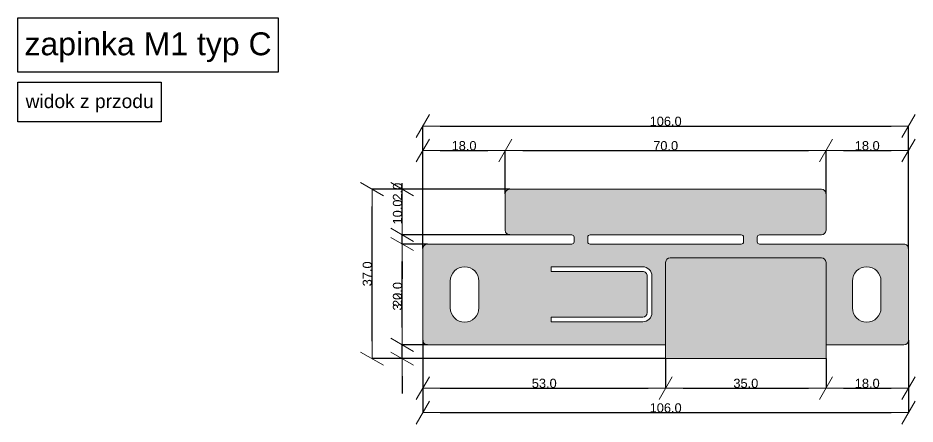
# Model space of a CAD drawing. Header units: millimetres. Extents: x -7826 to 55813, y 465 to 25965.
# Drawn here: x 51434 to 53392, y 21971 to 22857 of the extents above; entities that cross this region are included whole.
import ezdxf

# ---------------------------------------------------------------- set-up
doc = ezdxf.new("R2010")
doc.units = ezdxf.units.MM
for name, color, linetype, lineweight in [('2D Drafting - General102', 254, 'Continuous', 13), ('2D Drafting - General2', 251, 'Continuous', 15), ('Annotation - Text5', 161, 'Continuous', 25)]:
    doc.layers.add(name, color=color, linetype=linetype, lineweight=lineweight)
doc.layers.add('Dimensioning - General', color=7, linetype='Continuous')
doc.styles.add('GENERATED_STYLE_1', font='arial.ttf')
doc.dimstyles.new('GENERATED_STYLE__3', dxfattribs={"dimtxt": 20.00000029802322, "dimasz": 38.00000000000001, "dimexe": 0.18, "dimexo": 0, "dimgap": 0.09, "dimtad": 1, "dimtih": 1, "dimtoh": 1, "dimdec": 1, "dimlfac": 0.1, "dimzin": 0, "dimdsep": 46, "dimtxsty": 'GENERATED_STYLE_1', "dimblk": 'ARROWHEAD_2', "dimblk1": 'ARROWHEAD_2', "dimblk2": 'ARROWHEAD_2', "dimcen": 0.09, "dimclrd": 161, "dimclre": 161, "dimclrt": 161, "dimadec": 0, "dimazin": 0, "dimtfac": 1, "dimtdec": 4, "dimtmove": 0, "dimatfit": 3, "dimfxl": 0, "dimtolj": 1, "dimtzin": 0, "dimarcsym": 0})
doc.dimstyles.new('GENERATED_STYLE__4', dxfattribs={"dimtxt": 20.00000029802322, "dimasz": 38.00000000000001, "dimexe": 0.18, "dimexo": 0, "dimgap": 0.09, "dimtad": 1, "dimdec": 1, "dimlfac": 0.1, "dimzin": 0, "dimdsep": 46, "dimtxsty": 'GENERATED_STYLE_1', "dimblk": 'ARROWHEAD_2', "dimblk1": 'ARROWHEAD_2', "dimblk2": 'ARROWHEAD_2', "dimcen": 0.09, "dimclrd": 161, "dimclre": 161, "dimclrt": 161, "dimadec": 0, "dimazin": 0, "dimtfac": 1, "dimtdec": 4, "dimtmove": 0, "dimatfit": 3, "dimfxl": 0, "dimtolj": 1, "dimtzin": 0, "dimarcsym": 0})

# ---------------------------------------------------------------- blocks, each defined once
blk = doc.blocks.new('ARROWHEAD_2')
at = {"color": 0, "linetype": 'Continuous', "lineweight": 0}
for p, q in [((-0.3781315, -0.655), (0.3781315, 0.655)), ((0, 0), (-1, 0))]:
    blk.add_line(p, q, dxfattribs=at)
blk = doc.blocks.new('*D77')
at = {"layer": 'Defpoints', "color": 0, "linetype": 'Continuous'}
for p in [(52317.7924363317, 22153.34303902324), (53377.7924363317, 22153.34303902324), (53377.7924363317, 21995.45270319373)]:
    blk.add_point(p, dxfattribs=at)
at = {"layer": 'Dimensioning - General', "color": 161, "linetype": 'Continuous', "lineweight": -2}
for p, q in [((52317.7924363317, 22153.34303902324), (52317.7924363317, 21995.27270319373)), ((53377.7924363317, 22153.34303902324), (53377.7924363317, 21995.27270319373)), ((52355.7924363317, 21995.45270319373), (53339.7924363317, 21995.45270319373))]:
    blk.add_line(p, q, dxfattribs=at)
at = {"layer": 'Dimensioning - General', "color": 161, "linetype": 'Continuous', "lineweight": -2, "xscale": 38.00000000000001, "yscale": 38.00000000000001, "zscale": 38.00000000000001, "rotation": 180}
blk.add_blockref('ARROWHEAD_2', (52317.7924363317, 21995.45270319373), dxfattribs=at)
at = {"layer": 'Dimensioning - General', "color": 161, "linetype": 'Continuous', "lineweight": -2, "xscale": 38.00000000000001, "yscale": 38.00000000000001, "zscale": 38.00000000000001}
blk.add_blockref('ARROWHEAD_2', (53377.7924363317, 21995.45270319373), dxfattribs=at)
at = {"layer": 'Dimensioning - General', "color": 161, "linetype": 'Continuous', "lineweight": 25, "insert": (52847.7924363317, 22005.75416310033), "char_height": 20.00000029802322, "attachment_point": 5, "style": 'GENERATED_STYLE_1'}
blk.add_mtext('\\A1;106.0', dxfattribs=at)
blk = doc.blocks.new('*D78')
at = {"layer": 'Defpoints', "color": 0, "linetype": 'Continuous'}
for p in [(52317.7924363317, 22153.34303902324), (52847.7924363317, 22113.34303902324), (52847.7924363317, 22049.05931378633)]:
    blk.add_point(p, dxfattribs=at)
at = {"layer": 'Dimensioning - General', "color": 161, "linetype": 'Continuous', "lineweight": -2}
for p, q in [((52317.7924363317, 22153.34303902324), (52317.7924363317, 22048.87931378633)), ((52847.7924363317, 22113.34303902324), (52847.7924363317, 22048.87931378633)), ((52355.7924363317, 22049.05931378633), (52809.7924363317, 22049.05931378633))]:
    blk.add_line(p, q, dxfattribs=at)
at = {"layer": 'Dimensioning - General', "color": 161, "linetype": 'Continuous', "lineweight": -2, "xscale": 38.00000000000001, "yscale": 38.00000000000001, "zscale": 38.00000000000001, "rotation": 180}
blk.add_blockref('ARROWHEAD_2', (52317.7924363317, 22049.05931378633), dxfattribs=at)
at = {"layer": 'Dimensioning - General', "color": 161, "linetype": 'Continuous', "lineweight": -2, "xscale": 38.00000000000001, "yscale": 38.00000000000001, "zscale": 38.00000000000001}
blk.add_blockref('ARROWHEAD_2', (52847.7924363317, 22049.05931378633), dxfattribs=at)
at = {"layer": 'Dimensioning - General', "color": 161, "linetype": 'Continuous', "lineweight": 25, "insert": (52582.7924363317, 22059.36759497543), "char_height": 20.00000029802322, "attachment_point": 5, "style": 'GENERATED_STYLE_1'}
blk.add_mtext('\\A1;53.0', dxfattribs=at)
blk = doc.blocks.new('*D79')
at = {"layer": 'Defpoints', "color": 0, "linetype": 'Continuous'}
for p in [(52847.7924363317, 22113.34303902324), (53197.79243573566, 22113.34303902324), (53197.79243573566, 22049.05931378633)]:
    blk.add_point(p, dxfattribs=at)
at = {"layer": 'Dimensioning - General', "color": 161, "linetype": 'Continuous', "lineweight": -2}
for p, q in [((52847.7924363317, 22113.34303902324), (52847.7924363317, 22048.87931378633)), ((53197.79243573566, 22113.34303902324), (53197.79243573566, 22048.87931378633)), ((52885.7924363317, 22049.05931378633), (53159.79243573566, 22049.05931378633))]:
    blk.add_line(p, q, dxfattribs=at)
at = {"layer": 'Dimensioning - General', "color": 161, "linetype": 'Continuous', "lineweight": -2, "xscale": 38.00000000000001, "yscale": 38.00000000000001, "zscale": 38.00000000000001, "rotation": 180}
blk.add_blockref('ARROWHEAD_2', (52847.7924363317, 22049.05931378633), dxfattribs=at)
at = {"layer": 'Dimensioning - General', "color": 161, "linetype": 'Continuous', "lineweight": -2, "xscale": 38.00000000000001, "yscale": 38.00000000000001, "zscale": 38.00000000000001}
blk.add_blockref('ARROWHEAD_2', (53197.79243573566, 22049.05931378633), dxfattribs=at)
at = {"layer": 'Dimensioning - General', "color": 161, "linetype": 'Continuous', "lineweight": 25, "insert": (53022.79243603368, 22059.36759497543), "char_height": 20.00000029802322, "attachment_point": 5, "style": 'GENERATED_STYLE_1'}
blk.add_mtext('\\A1;35.0', dxfattribs=at)
blk = doc.blocks.new('*D80')
at = {"layer": 'Defpoints', "color": 0, "linetype": 'Continuous'}
for p in [(53377.7924363317, 22153.34303902324), (53197.79243573566, 22113.34303902324), (53377.7924363317, 22049.05931378633)]:
    blk.add_point(p, dxfattribs=at)
at = {"layer": 'Dimensioning - General', "color": 161, "linetype": 'Continuous', "lineweight": -2}
for p, q in [((53377.7924363317, 22153.34303902324), (53377.7924363317, 22048.87931378633)), ((53197.79243573566, 22113.34303902324), (53197.79243573566, 22048.87931378633)), ((53235.79243573566, 22049.05931378633), (53339.7924363317, 22049.05931378633))]:
    blk.add_line(p, q, dxfattribs=at)
at = {"layer": 'Dimensioning - General', "color": 161, "linetype": 'Continuous', "lineweight": -2, "xscale": 38.00000000000001, "yscale": 38.00000000000001, "zscale": 38.00000000000001, "rotation": 180}
blk.add_blockref('ARROWHEAD_2', (53197.79243573566, 22049.05931378633), dxfattribs=at)
at = {"layer": 'Dimensioning - General', "color": 161, "linetype": 'Continuous', "lineweight": -2, "xscale": 38.00000000000001, "yscale": 38.00000000000001, "zscale": 38.00000000000001}
blk.add_blockref('ARROWHEAD_2', (53377.7924363317, 22049.05931378633), dxfattribs=at)
at = {"layer": 'Dimensioning - General', "color": 161, "linetype": 'Continuous', "lineweight": 25, "insert": (53287.79243603368, 22059.36077369293), "char_height": 20.00000029802322, "attachment_point": 5, "style": 'GENERATED_STYLE_1'}
blk.add_mtext('\\A1;18.0', dxfattribs=at)
blk = doc.blocks.new('*D81')
at = {"layer": 'Defpoints', "color": 0, "linetype": 'Continuous'}
for p in [(52272.83927320513, 22143.34303902324), (52327.7924363317, 22143.34303902324), (52847.7924363317, 22113.34303902324)]:
    blk.add_point(p, dxfattribs=at)
at = {"layer": 'Dimensioning - General', "color": 161, "linetype": 'Continuous', "lineweight": -2}
for p, q in [((52272.83927320513, 22181.34303902324), (52272.83927320513, 22255.85318963281)), ((52327.7924363317, 22143.34303902324), (52272.65927320513, 22143.34303902324)), ((52272.83927320513, 22113.34303902324), (52272.83927320513, 22143.34303902324)), ((52847.7924363317, 22113.34303902324), (52272.65927320513, 22113.34303902324)), ((52272.83927320513, 22075.34303902324), (52272.83927320513, 22037.34303902324))]:
    blk.add_line(p, q, dxfattribs=at)
at = {"layer": 'Dimensioning - General', "color": 161, "linetype": 'Continuous', "lineweight": -2, "xscale": 38.00000000000001, "yscale": 38.00000000000001, "zscale": 38.00000000000001}
for p, rotation in [((52272.83927320513, 22143.34303902324), 270), ((52272.83927320513, 22113.34303902324), 90)]:
    blk.add_blockref('ARROWHEAD_2', p, dxfattribs=dict(at, rotation=rotation))
at = {"layer": 'Dimensioning - General', "color": 161, "linetype": 'Continuous', "lineweight": 25, "insert": (52262.53099201602, 22237.59811432803), "char_height": 20.00000029802322, "attachment_point": 5, "rotation": 90, "style": 'GENERATED_STYLE_1'}
blk.add_mtext('\\A1;3.0', dxfattribs=at)
blk = doc.blocks.new('*D82')
at = {"layer": 'Defpoints', "color": 0, "linetype": 'Continuous'}
for p in [(52272.83927320513, 22363.34304677185), (52327.7924363317, 22363.34304677185), (52327.7924363317, 22143.34303902324)]:
    blk.add_point(p, dxfattribs=at)
at = {"layer": 'Dimensioning - General', "color": 161, "linetype": 'Continuous', "lineweight": -2}
for p, q in [((52327.7924363317, 22363.34304677185), (52272.65927320513, 22363.34304677185)), ((52272.83927320513, 22181.34303902324), (52272.83927320513, 22325.34304677185)), ((52327.7924363317, 22143.34303902324), (52272.65927320513, 22143.34303902324))]:
    blk.add_line(p, q, dxfattribs=at)
at = {"layer": 'Dimensioning - General', "color": 161, "linetype": 'Continuous', "lineweight": -2, "xscale": 38.00000000000001, "yscale": 38.00000000000001, "zscale": 38.00000000000001}
for p, rotation in [((52272.83927320513, 22363.34304677185), 90), ((52272.83927320513, 22143.34303902324), 270)]:
    blk.add_blockref('ARROWHEAD_2', p, dxfattribs=dict(at, rotation=rotation))
at = {"layer": 'Dimensioning - General', "color": 161, "linetype": 'Continuous', "lineweight": 25, "insert": (52262.53781329853, 22253.34304289755), "char_height": 20.00000029802322, "attachment_point": 5, "rotation": 90, "style": 'GENERATED_STYLE_1'}
blk.add_mtext('\\A1;22.0', dxfattribs=at)
blk = doc.blocks.new('*D83')
at = {"layer": 'Defpoints', "color": 0, "linetype": 'Continuous'}
for p in [(52272.83927320513, 22383.34303455289), (52507.79243692775, 22383.34303455289), (52327.7924363317, 22363.34304677185)]:
    blk.add_point(p, dxfattribs=at)
at = {"layer": 'Dimensioning - General', "color": 161, "linetype": 'Continuous', "lineweight": -2}
for p, q in [((52272.83927320513, 22421.34303455289), (52272.83927320513, 22496.2078918526)), ((52507.79243692775, 22383.34303455289), (52272.65927320513, 22383.34303455289)), ((52272.83927320513, 22363.34304677185), (52272.83927320513, 22383.34303455289)), ((52327.7924363317, 22363.34304677185), (52272.65927320513, 22363.34304677185)), ((52272.83927320513, 22325.34304677185), (52272.83927320513, 22287.34304677185))]:
    blk.add_line(p, q, dxfattribs=at)
at = {"layer": 'Dimensioning - General', "color": 161, "linetype": 'Continuous', "lineweight": -2, "xscale": 38.00000000000001, "yscale": 38.00000000000001, "zscale": 38.00000000000001}
for p, rotation in [((52272.83927320513, 22383.34303455289), 270), ((52272.83927320513, 22363.34304677185), 90)]:
    blk.add_blockref('ARROWHEAD_2', p, dxfattribs=dict(at, rotation=rotation))
at = {"layer": 'Dimensioning - General', "color": 161, "linetype": 'Continuous', "lineweight": 25, "insert": (52262.53781329853, 22477.77546320275), "char_height": 20.00000029802322, "attachment_point": 5, "rotation": 90, "style": 'GENERATED_STYLE_1'}
blk.add_mtext('\\A1;2.0', dxfattribs=at)
blk = doc.blocks.new('*D84')
at = {"layer": 'Defpoints', "color": 0, "linetype": 'Continuous'}
for p in [(52272.83927320513, 22483.34303663905), (52507.79243692775, 22483.34303663905), (52507.79243692775, 22383.34303455289)]:
    blk.add_point(p, dxfattribs=at)
at = {"layer": 'Dimensioning - General', "color": 161, "linetype": 'Continuous', "lineweight": -2}
for p, q in [((52507.79243692775, 22483.34303663905), (52272.65927320513, 22483.34303663905)), ((52272.83927320513, 22421.34303455289), (52272.83927320513, 22445.34303663905)), ((52507.79243692775, 22383.34303455289), (52272.65927320513, 22383.34303455289))]:
    blk.add_line(p, q, dxfattribs=at)
at = {"layer": 'Dimensioning - General', "color": 161, "linetype": 'Continuous', "lineweight": -2, "xscale": 38.00000000000001, "yscale": 38.00000000000001, "zscale": 38.00000000000001}
for p, rotation in [((52272.83927320513, 22483.34303663905), 90), ((52272.83927320513, 22383.34303455289), 270)]:
    blk.add_blockref('ARROWHEAD_2', p, dxfattribs=dict(at, rotation=rotation))
at = {"layer": 'Dimensioning - General', "color": 161, "linetype": 'Continuous', "lineweight": 25, "insert": (52262.53781329853, 22433.34303559598), "char_height": 20.00000029802322, "attachment_point": 5, "rotation": 90, "style": 'GENERATED_STYLE_1'}
blk.add_mtext('\\A1;10.0', dxfattribs=at)
blk = doc.blocks.new('*D85')
at = {"layer": 'Defpoints', "color": 0, "linetype": 'Continuous'}
for p in [(52206.93669801174, 22483.34303663905), (52507.79243692775, 22483.34303663905), (52847.7924363317, 22113.34303902324)]:
    blk.add_point(p, dxfattribs=at)
at = {"layer": 'Dimensioning - General', "color": 161, "linetype": 'Continuous', "lineweight": -2}
for p, q in [((52507.79243692775, 22483.34303663905), (52206.75669801174, 22483.34303663905)), ((52206.93669801174, 22151.34303902324), (52206.93669801174, 22445.34303663905)), ((52847.7924363317, 22113.34303902324), (52206.75669801174, 22113.34303902324))]:
    blk.add_line(p, q, dxfattribs=at)
at = {"layer": 'Dimensioning - General', "color": 161, "linetype": 'Continuous', "lineweight": -2, "xscale": 38.00000000000001, "yscale": 38.00000000000001, "zscale": 38.00000000000001}
for p, rotation in [((52206.93669801174, 22483.34303663905), 90), ((52206.93669801174, 22113.34303902324), 270)]:
    blk.add_blockref('ARROWHEAD_2', p, dxfattribs=dict(at, rotation=rotation))
at = {"layer": 'Dimensioning - General', "color": 161, "linetype": 'Continuous', "lineweight": 25, "insert": (52196.62841682263, 22298.34303783115), "char_height": 20.00000029802322, "attachment_point": 5, "rotation": 90, "style": 'GENERATED_STYLE_1'}
blk.add_mtext('\\A1;37.0', dxfattribs=at)
blk = doc.blocks.new('*D86')
at = {"layer": 'Defpoints', "color": 0, "linetype": 'Continuous'}
for p in [(53377.7924363317, 22620.91656951273), (52317.7924363317, 22387.7278134349), (53377.7924363317, 22373.65607815433)]:
    blk.add_point(p, dxfattribs=at)
at = {"layer": 'Dimensioning - General', "color": 161, "linetype": 'Continuous', "lineweight": -2}
for p, q in [((52317.7924363317, 22387.7278134349), (52317.7924363317, 22621.09656951273)), ((52355.7924363317, 22620.91656951273), (53339.7924363317, 22620.91656951273)), ((53377.7924363317, 22373.65607815433), (53377.7924363317, 22621.09656951273))]:
    blk.add_line(p, q, dxfattribs=at)
at = {"layer": 'Dimensioning - General', "color": 161, "linetype": 'Continuous', "lineweight": -2, "xscale": 38.00000000000001, "yscale": 38.00000000000001, "zscale": 38.00000000000001, "rotation": 180}
blk.add_blockref('ARROWHEAD_2', (52317.7924363317, 22620.91656951273), dxfattribs=at)
at = {"layer": 'Dimensioning - General', "color": 161, "linetype": 'Continuous', "lineweight": -2, "xscale": 38.00000000000001, "yscale": 38.00000000000001, "zscale": 38.00000000000001}
blk.add_blockref('ARROWHEAD_2', (53377.7924363317, 22620.91656951273), dxfattribs=at)
at = {"layer": 'Dimensioning - General', "color": 161, "linetype": 'Continuous', "lineweight": 25, "insert": (52847.7924363317, 22631.21802941932), "char_height": 20.00000029802322, "attachment_point": 5, "style": 'GENERATED_STYLE_1'}
blk.add_mtext('\\A1;106.0', dxfattribs=at)
blk = doc.blocks.new('*D197')
at = {"layer": 'Defpoints', "color": 0, "linetype": 'Continuous'}
for p in [(52497.79243692775, 22567.63806013569), (52497.79243692775, 22473.34303663905), (52317.7924363317, 22353.34304677184)]:
    blk.add_point(p, dxfattribs=at)
at = {"layer": 'Dimensioning - General', "color": 161, "linetype": 'Continuous', "lineweight": -2}
for p, q in [((52317.7924363317, 22353.34304677184), (52317.7924363317, 22567.81806013569)), ((52355.7924363317, 22567.63806013569), (52459.79243692775, 22567.63806013569)), ((52497.79243692775, 22473.34303663905), (52497.79243692775, 22567.81806013569))]:
    blk.add_line(p, q, dxfattribs=at)
at = {"layer": 'Dimensioning - General', "color": 161, "linetype": 'Continuous', "lineweight": -2, "xscale": 38.00000000000001, "yscale": 38.00000000000001, "zscale": 38.00000000000001, "rotation": 180}
blk.add_blockref('ARROWHEAD_2', (52317.7924363317, 22567.63806013569), dxfattribs=at)
at = {"layer": 'Dimensioning - General', "color": 161, "linetype": 'Continuous', "lineweight": -2, "xscale": 38.00000000000001, "yscale": 38.00000000000001, "zscale": 38.00000000000001}
blk.add_blockref('ARROWHEAD_2', (52497.79243692775, 22567.63806013569), dxfattribs=at)
at = {"layer": 'Dimensioning - General', "color": 161, "linetype": 'Continuous', "lineweight": 25, "insert": (52407.79243662972, 22577.93952004229), "char_height": 20.00000029802322, "attachment_point": 5, "style": 'GENERATED_STYLE_1'}
blk.add_mtext('\\A1;18.0', dxfattribs=at)
blk = doc.blocks.new('*D198')
at = {"layer": 'Defpoints', "color": 0, "linetype": 'Continuous'}
for p in [(53197.79243573566, 22567.63806013569), (52497.79243692775, 22473.34303663905), (53197.79243573566, 22473.34303663905)]:
    blk.add_point(p, dxfattribs=at)
at = {"layer": 'Dimensioning - General', "color": 161, "linetype": 'Continuous', "lineweight": -2}
for p, q in [((52497.79243692775, 22473.34303663905), (52497.79243692775, 22567.81806013569)), ((52535.79243692775, 22567.63806013569), (53159.79243573566, 22567.63806013569)), ((53197.79243573566, 22473.34303663905), (53197.79243573566, 22567.81806013569))]:
    blk.add_line(p, q, dxfattribs=at)
at = {"layer": 'Dimensioning - General', "color": 161, "linetype": 'Continuous', "lineweight": -2, "xscale": 38.00000000000001, "yscale": 38.00000000000001, "zscale": 38.00000000000001, "rotation": 180}
blk.add_blockref('ARROWHEAD_2', (52497.79243692775, 22567.63806013569), dxfattribs=at)
at = {"layer": 'Dimensioning - General', "color": 161, "linetype": 'Continuous', "lineweight": -2, "xscale": 38.00000000000001, "yscale": 38.00000000000001, "zscale": 38.00000000000001}
blk.add_blockref('ARROWHEAD_2', (53197.79243573566, 22567.63806013569), dxfattribs=at)
at = {"layer": 'Dimensioning - General', "color": 161, "linetype": 'Continuous', "lineweight": 25, "insert": (52847.7924363317, 22577.93952004229), "char_height": 20.00000029802322, "attachment_point": 5, "style": 'GENERATED_STYLE_1'}
blk.add_mtext('\\A1;70.0', dxfattribs=at)
blk = doc.blocks.new('*D199')
at = {"layer": 'Defpoints', "color": 0, "linetype": 'Continuous'}
for p in [(53377.7924363317, 22567.63806013569), (53197.79243573566, 22473.34303663905), (53377.7924363317, 22353.34304677184)]:
    blk.add_point(p, dxfattribs=at)
at = {"layer": 'Dimensioning - General', "color": 161, "linetype": 'Continuous', "lineweight": -2}
for p, q in [((53197.79243573566, 22473.34303663905), (53197.79243573566, 22567.81806013569)), ((53235.79243573566, 22567.63806013569), (53339.7924363317, 22567.63806013569)), ((53377.7924363317, 22353.34304677184), (53377.7924363317, 22567.81806013569))]:
    blk.add_line(p, q, dxfattribs=at)
at = {"layer": 'Dimensioning - General', "color": 161, "linetype": 'Continuous', "lineweight": -2, "xscale": 38.00000000000001, "yscale": 38.00000000000001, "zscale": 38.00000000000001, "rotation": 180}
blk.add_blockref('ARROWHEAD_2', (53197.79243573566, 22567.63806013569), dxfattribs=at)
at = {"layer": 'Dimensioning - General', "color": 161, "linetype": 'Continuous', "lineweight": -2, "xscale": 38.00000000000001, "yscale": 38.00000000000001, "zscale": 38.00000000000001}
blk.add_blockref('ARROWHEAD_2', (53377.7924363317, 22567.63806013569), dxfattribs=at)
at = {"layer": 'Dimensioning - General', "color": 161, "linetype": 'Continuous', "lineweight": 25, "insert": (53287.79243603368, 22577.93952004229), "char_height": 20.00000029802322, "attachment_point": 5, "style": 'GENERATED_STYLE_1'}
blk.add_mtext('\\A1;18.0', dxfattribs=at)

msp = doc.modelspace()

# ---------------------------------------------------------------- hatches: boundary and pattern name
at = {"layer": '2D Drafting - General102', "linetype": 'Continuous'}
h = msp.add_hatch(color=256, dxfattribs=at)
edge = h.paths.add_edge_path()
edge.add_line((52317.7924363317, 22353.34304677184), (52317.7924363317, 22153.34303902324))
edge.add_arc((52327.7924363317, 22153.34303902324), 10, 180, 270)
edge.add_line((52327.7924363317, 22143.34303902324), (52847.7924363317, 22143.34303902324))
edge.add_line((52847.7924363317, 22143.34303902324), (52847.7924363317, 22113.34303902324))
edge.add_line((52847.7924363317, 22113.34303902324), (53197.79243573566, 22113.34303902324))
edge.add_line((53197.79243573566, 22113.34303902324), (53197.79243573566, 22143.34303902324))
edge.add_line((53197.79243573566, 22143.34303902324), (53367.79243633171, 22143.34303902324))
edge.add_arc((53367.79243633171, 22153.34303902324), 10, 270, 360)
edge.add_line((53377.7924363317, 22153.34303902324), (53377.7924363317, 22353.34304677184))
edge.add_arc((53367.7924363317, 22353.34304677184), 10, 0, 89.99999999995832)
edge.add_line((53367.79243633171, 22363.34304677185), (53197.79243573566, 22363.34304677185))
edge.add_line((53197.79243573566, 22363.34304677185), (53052.79244050403, 22363.34304677185))
edge.add_arc((53052.79244050403, 22368.34304677185), 5, 180, 270, ccw=False)
edge.add_line((53047.79244050403, 22368.34304677185), (53047.79244050403, 22378.34303455287))
edge.add_arc((53052.79244050404, 22378.34303455289), 5.000000000007276, 90.00000000008328, 180.0000000001668, ccw=False)
edge.add_line((53052.79244050403, 22383.34303455289), (53187.79243573566, 22383.34303455289))
edge.add_arc((53187.79243573567, 22393.34303455289), 10, 269.9999999999583, 359.9999999999166)
edge.add_line((53197.79243573566, 22393.34303455287), (53197.79243573566, 22473.34303663905))
edge.add_arc((53187.79243573566, 22473.34303663905), 10, 0, 90)
edge.add_line((53187.79243573566, 22483.34303663905), (52507.79243692775, 22483.34303663905))
edge.add_arc((52507.79243692775, 22473.34303663905), 10, 90, 180)
edge.add_line((52497.79243692775, 22473.34303663905), (52497.79243692775, 22393.34303455287))
edge.add_arc((52507.79243692774, 22393.34303455289), 9.999999999992724, 180.0000000000834, 270.0000000000417)
edge.add_line((52507.79243692775, 22383.34303455289), (52642.79243215937, 22383.34303455289))
edge.add_arc((52642.79243215936, 22378.34303455289), 5, -1.6677859093761072e-10, 89.99999999991661, ccw=False)
edge.add_line((52647.79243215937, 22378.34303455287), (52647.79243215937, 22368.34304677185))
edge.add_arc((52642.79243215937, 22368.34304677185), 5, -90, 0, ccw=False)
edge.add_line((52642.79243215937, 22363.34304677185), (52497.79243692775, 22363.34304677185))
edge.add_line((52497.79243692775, 22363.34304677185), (52327.7924363317, 22363.34304677185))
edge.add_arc((52327.79243633171, 22353.34304677184), 10.00000000001455, 90.0000000000417, 180)
edge = h.paths.add_edge_path(flags=16)
edge.add_line((52377.7924363317, 22224.08606333668), (52377.7924363317, 22282.60001470981))
edge.add_arc((52408.94921563427, 22282.60001470981), 31.15677930257516, 0, 180, ccw=False)
edge.add_line((52440.10599493685, 22282.60001470981), (52440.10599493685, 22224.08606333668))
edge.add_arc((52408.94921563427, 22224.08606333668), 31.15677930257516, -180, 0, ccw=False)
edge = h.paths.add_edge_path(flags=16)
edge.add_line((52797.7924363317, 22193.75679401238), (52597.7924363317, 22193.75679401238))
edge.add_line((52597.7924363317, 22193.75679401238), (52597.7924363317, 22203.75679401238))
edge.add_line((52597.7924363317, 22203.75679401238), (52797.79243633171, 22203.75679401238))
edge.add_arc((52797.79243633171, 22213.75679401238), 10, 270, 360)
edge.add_line((52807.7924363317, 22213.75679401238), (52807.7924363317, 22293.75679401237))
edge.add_arc((52797.7924363317, 22293.75679401237), 10, 0, 89.99999999995832)
edge.add_line((52797.79243633171, 22303.75679401238), (52597.7924363317, 22303.75679401238))
edge.add_line((52597.7924363317, 22303.75679401238), (52597.7924363317, 22313.75679401238))
edge.add_line((52597.7924363317, 22313.75679401238), (52797.7924363317, 22313.75679401238))
edge.add_arc((52797.79243633169, 22293.75679401237), 20.00000000001455, 0, 89.99999999997908, ccw=False)
edge.add_line((52817.7924363317, 22293.75679401237), (52817.7924363317, 22213.75679401238))
edge.add_arc((52797.7924363317, 22213.75679401238), 20, -90, 0, ccw=False)
edge = h.paths.add_edge_path(flags=16)
edge.add_line((52677.7924375238, 22368.34304677185), (52677.7924375238, 22378.34303455287))
edge.add_arc((52682.79243752381, 22378.34303455289), 5.000000000007276, 90.00000000008328, 180.0000000001668, ccw=False)
edge.add_line((52682.7924375238, 22383.34303455289), (53012.7924351396, 22383.34303455289))
edge.add_arc((53012.79243513959, 22378.34303455289), 5, -1.6677859093761072e-10, 89.99999999991661, ccw=False)
edge.add_line((53017.79243513961, 22378.34303455287), (53017.79243513961, 22368.34304677185))
edge.add_arc((53012.7924351396, 22368.34304677185), 5.000000000007276, -90, 0, ccw=False)
edge.add_line((53012.7924351396, 22363.34304677185), (52682.7924375238, 22363.34304677185))
edge.add_arc((52682.7924375238, 22368.34304677185), 5, 180, 270, ccw=False)
edge = h.paths.add_edge_path(flags=16)
edge.add_arc((53286.63565702913, 22282.60001470981), 31.15677930257516, 0, 180, ccw=False)
edge.add_line((53317.7924363317, 22282.60001470981), (53317.7924363317, 22224.08606333668))
edge.add_arc((53286.63565702913, 22224.08606333668), 31.15677930256788, -180, 0, ccw=False)
edge.add_line((53255.47887772656, 22224.08606333668), (53255.47887772656, 22282.60001470981))

# ---------------------------------------------------------------- linework, layer by layer
at = {"layer": '2D Drafting - General2', "linetype": 'Continuous'}
for p, q in [((52847.7924363317, 22323.34303902324), (52847.7924363317, 22143.34303902324)), ((53187.79243633171, 22333.34303902324), (52857.7924363317, 22333.34303902324)), ((53197.79243633171, 22323.34303902324), (53197.79243633171, 22143.34303902324))]:
    msp.add_line(p, q, dxfattribs=at)
at = {"layer": '2D Drafting - General2', "linetype": 'Continuous', "flags": 128}
for points in [[(52317.7924363317, 22353.34304677184), (52317.7924363317, 22153.34303902324, 0.414213562373095), (52327.7924363317, 22143.34303902324), (52847.7924363317, 22143.34303902324), (52847.7924363317, 22113.34303902324), (53197.79243573566, 22113.34303902324), (53197.79243573566, 22143.34303902324), (53367.79243633171, 22143.34303902324, 0.414213562373095), (53377.7924363317, 22153.34303902324), (53377.7924363317, 22353.34304677184, 0.414213562373095), (53367.79243633171, 22363.34304677185), (53197.79243573566, 22363.34304677185), (53052.79244050403, 22363.34304677185, -0.414213562373095), (53047.79244050403, 22368.34304677185), (53047.79244050403, 22378.34303455287, -0.414213562373095), (53052.79244050403, 22383.34303455289), (53187.79243573566, 22383.34303455289, 0.414213562373095), (53197.79243573566, 22393.34303455287), (53197.79243573566, 22473.34303663905, 0.414213562373095), (53187.79243573566, 22483.34303663905), (52507.79243692775, 22483.34303663905, 0.414213562373095), (52497.79243692775, 22473.34303663905), (52497.79243692775, 22393.34303455287, 0.414213562373095), (52507.79243692775, 22383.34303455289), (52642.79243215937, 22383.34303455289, -0.414213562373095), (52647.79243215937, 22378.34303455287), (52647.79243215937, 22368.34304677185, -0.414213562373095), (52642.79243215937, 22363.34304677185), (52497.79243692775, 22363.34304677185), (52327.7924363317, 22363.34304677185, 0.414213562373095)], [(52677.7924375238, 22368.34304677185), (52677.7924375238, 22378.34303455287, -0.414213562373095), (52682.7924375238, 22383.34303455289), (53012.7924351396, 22383.34303455289, -0.414213562373095), (53017.79243513961, 22378.34303455287), (53017.79243513961, 22368.34304677185, -0.414213562373095), (53012.7924351396, 22363.34304677185), (52682.7924375238, 22363.34304677185, -0.414213562373095)], [(52377.7924363317, 22224.08606333668), (52377.7924363317, 22282.60001470981, -0.9999999999999999), (52440.10599493685, 22282.60001470981), (52440.10599493685, 22224.08606333668, -0.9999999999999999)], [(52797.7924363317, 22193.75679401238), (52597.7924363317, 22193.75679401238), (52597.7924363317, 22203.75679401238), (52797.79243633171, 22203.75679401238, 0.414213562373095), (52807.7924363317, 22213.75679401238), (52807.7924363317, 22293.75679401237, 0.414213562373095), (52797.79243633171, 22303.75679401238), (52597.7924363317, 22303.75679401238), (52597.7924363317, 22313.75679401238), (52797.7924363317, 22313.75679401238, -0.414213562373095), (52817.7924363317, 22293.75679401237), (52817.7924363317, 22213.75679401238, -0.414213562373095)], [(53255.47887772656, 22282.60001470981, -0.9999999999999999), (53317.7924363317, 22282.60001470981), (53317.7924363317, 22224.08606333668, -0.9999999999999999), (53255.47887772656, 22224.08606333668)]]:
    msp.add_lwpolyline(points, format="xyb", close=True, dxfattribs=at)
at = {"layer": '2D Drafting - General2', "linetype": 'Continuous'}
for centre, start, end in [((52857.7924363317, 22323.34303902324), 90, 180), ((53187.79243633171, 22323.34303902324), 0, 90)]:
    msp.add_arc(centre, 10.00000000000156, start, end, dxfattribs=at)
at = {"layer": 'Annotation - Text5', "linetype": 'Continuous', "flags": 128}
for points in [[(51434.01880449434, 22856.83910972836), (52002.02072229482, 22856.83910972836), (52002.02072229482, 22738.26755920343), (51434.01880449434, 22738.26755920343)], [(51434.01880449434, 22717.01837053956), (51746.93437400844, 22717.01837053956), (51746.93437400844, 22629.87547885353), (51434.01880449434, 22629.87547885353)]]:
    msp.add_lwpolyline(points, close=True, dxfattribs=at)

# ---------------------------------------------------------------- texts
at = {"layer": 'Annotation - Text5', "linetype": 'Continuous', "attachment_point": 2, "style": 'GENERATED_STYLE_1'}
for s, insert, char_height in [('{zapinka M1 typ C}', (51718.01976339459, 22825.41053829981), 50.00000000000001), ('{widok z przodu}', (51590.4765892514, 22690.16122768241), 30)]:
    msp.add_mtext(s, dxfattribs=dict(at, insert=insert, char_height=char_height))

# ---------------------------------------------------------------- dimensions: what is measured, and where the dimension line sits
at = {"layer": 'Dimensioning - General', "color": 161, "linetype": 'Continuous', "lineweight": 25}
for base, p1, p2, picture, middle in [((53377.7924363317, 22620.91656951273), (52317.7924363317, 22387.7278134349), (53377.7924363317, 22373.65607815433), '*D86', (52847.7924363317, 22631.21802941932)), ((52497.79243692775, 22567.63806013569), (52317.7924363317, 22353.34304677184), (52497.79243692775, 22473.34303663905), '*D197', (52407.79243662972, 22577.93952004229)), ((53197.79243573566, 22567.63806013569), (52497.79243692775, 22473.34303663905), (53197.79243573566, 22473.34303663905), '*D198', (52847.7924363317, 22577.93952004229)), ((53377.7924363317, 22567.63806013569), (53197.79243573566, 22473.34303663905), (53377.7924363317, 22353.34304677184), '*D199', (53287.79243603368, 22577.93952004229)), ((53377.7924363317, 21995.45270319373), (52317.7924363317, 22153.34303902324), (53377.7924363317, 22153.34303902324), '*D77', (52847.7924363317, 22005.75416310033)), ((52847.7924363317, 22049.05931378633), (52317.7924363317, 22153.34303902324), (52847.7924363317, 22113.34303902324), '*D78', (52582.7924363317, 22059.36759497543)), ((53377.7924363317, 22049.05931378633), (53197.79243573566, 22113.34303902324), (53377.7924363317, 22153.34303902324), '*D80', (53287.79243603368, 22059.36077369293)), ((53197.79243573566, 22049.05931378633), (52847.7924363317, 22113.34303902324), (53197.79243573566, 22113.34303902324), '*D79', (53022.79243603368, 22059.36759497543))]:
    dim = msp.add_linear_dim(base=base, p1=p1, p2=p2, dimstyle='GENERATED_STYLE__3', dxfattribs=at)
    dim.commit()
    dim.dimension.update_dxf_attribs({"geometry": picture, "text_midpoint": middle})
for base, p1, p2, picture, middle in [((52206.93669801174, 22483.34303663905), (52847.7924363317, 22113.34303902324), (52507.79243692775, 22483.34303663905), '*D85', (52196.62841682263, 22298.34303783115)), ((52272.83927320513, 22483.34303663905), (52507.79243692775, 22383.34303455289), (52507.79243692775, 22483.34303663905), '*D84', (52262.53781329853, 22433.34303559598)), ((52272.83927320513, 22383.34303455289), (52327.7924363317, 22363.34304677185), (52507.79243692775, 22383.34303455289), '*D83', (52262.53781329853, 22477.77546320275)), ((52272.83927320513, 22363.34304677185), (52327.7924363317, 22143.34303902324), (52327.7924363317, 22363.34304677185), '*D82', (52262.53781329853, 22253.34304289755)), ((52272.83927320513, 22143.34303902324), (52847.7924363317, 22113.34303902324), (52327.7924363317, 22143.34303902324), '*D81', (52262.53099201602, 22237.59811432803))]:
    dim = msp.add_linear_dim(base=base, p1=p1, p2=p2, angle=90, dimstyle='GENERATED_STYLE__4', dxfattribs=at)
    dim.commit()
    dim.dimension.update_dxf_attribs({"geometry": picture, "text_midpoint": middle})

doc.saveas('drawing.dxf')
